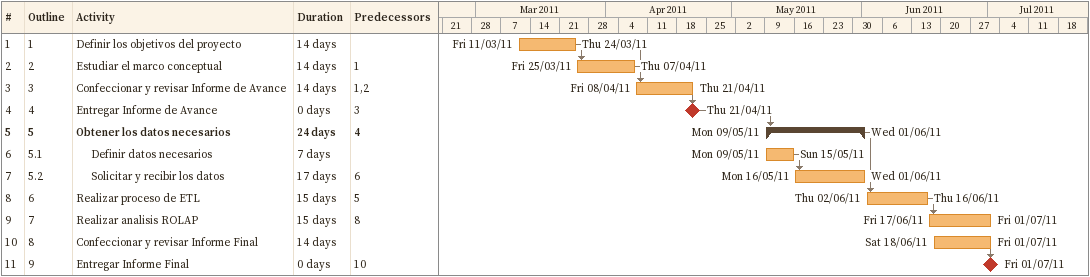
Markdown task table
| ID | WBS | Task | Duration | Start | Finish | Predecessors |
|---|---|---|---|---|---|---|
| 1 | 1 | Definir los objetivos del proyecto | 14d | 2011-03-11 | 2011-03-24 |  |
| 2 | 2 | Estudiar el marco conceptual | 14d | 2011-03-25 | 2011-04-07 | 1 |
| 3 | 3 | Confeccionar y revisar Informe de Avance | 14d | 2011-04-08 | 2011-04-21 | 1, 2 |
| 4 | 4 | Entregar Informe de Avance | 0d | 2011-04-21 | 2011-04-21 | 3 |
| 5 | 5 | **Obtener los datos necesarios** | 24d | 2011-05-09 | 2011-06-01 | 4 |
| 6 | 5.1 | Definir datos necesarios | 7d | 2011-05-09 | 2011-05-15 |  |
| 7 | 5.2 | Solicitar y recibir los datos | 17d | 2011-05-16 | 2011-06-01 | 6 |
| 8 | 6 | Realizar proceso de ETL | 15d | 2011-06-02 | 2011-06-16 | 5 |
| 9 | 7 | Realizar analisis ROLAP | 15d | 2011-06-17 | 2011-07-01 | 8 |
| 10 | 8 | Confeccionar y revisar Informe Final | 14d | 2011-06-18 | 2011-07-01 |  |
| 11 | 9 | Entregar Informe Final | 0d | 2011-07-01 | 2011-07-01 | 10 |
